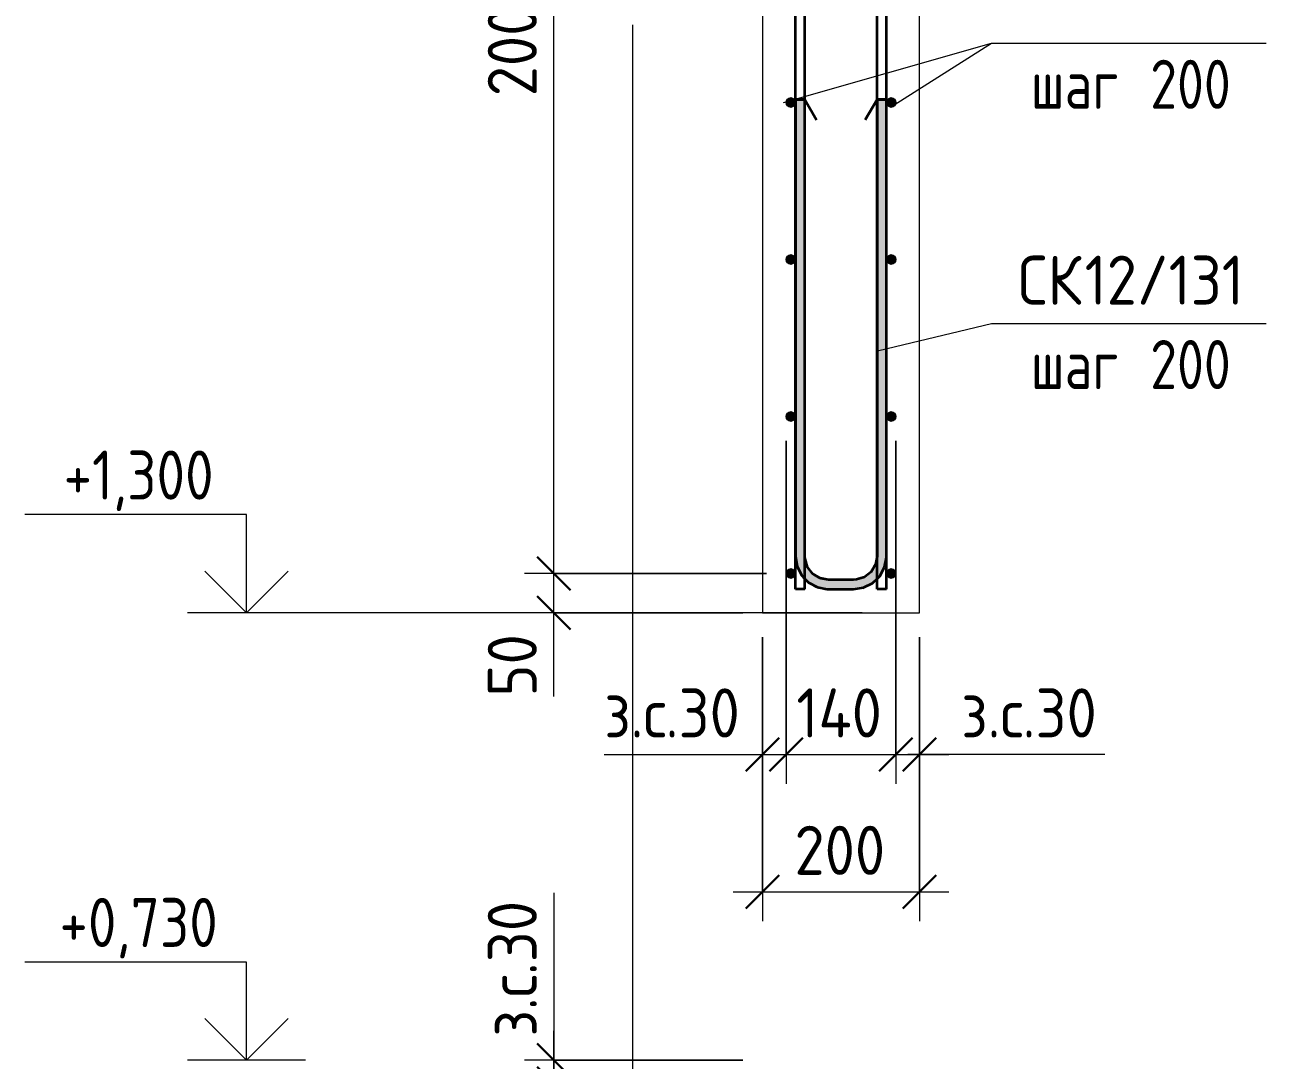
# Model space of a CAD drawing. Header units: millimetres. Extents: x 66339 to 175313, y -6307 to 14735.
# Drawn here: x 163367 to 164948, y 730 to 2049 of the extents above; entities that cross this region are included whole.
import ezdxf

# ---------------------------------------------------------------- set-up
doc = ezdxf.new("R2010")
doc.units = ezdxf.units.MM
for name, color, linetype, lineweight in [('AA_Dim', 7, 'Continuous', 9), ('AA_Dim-25', 7, 'Continuous', 9), ('AA_Oformlenie', 7, 'Continuous', 9), ('AA_Vinoska', 7, 'Continuous', 9), ('AA_Visotnaya otmetka', 7, 'Continuous', 9), ('AF_Stena_Опалубка', 253, 'Continuous', 18), ('KR_Armatura', 7, 'Continuous', 20), ('KR_Armatura_Tonkie', 7, 'Continuous', 20)]:
    doc.layers.add(name, color=color, linetype=linetype, lineweight=lineweight)
doc.styles.add('ISOCPEUR_10', font='isocpeur.ttf', dxfattribs={"width": 0.85, "height": 62.5})
doc.styles.add('ISOCPEUR_11', font='isocpeur.ttf', dxfattribs={"width": 0.9, "height": 62.5})
doc.styles.add('ISOCPEUR_12', font='isocpeur.ttf', dxfattribs={"width": 0.8, "height": 62.5})
doc.dimstyles.new('00_Точн_3_знака__прозр__4', dxfattribs={"dimscale": 304.8, "dimtxt": 62.248823, "dimasz": 0.139436, "dimexe": 0.123031, "dimexo": 0.082021, "dimgap": 0.008202, "dimtad": 1, "dimdec": 3, "dimrnd": 0.001, "dimdsep": 46, "dimtxsty": 'ISOCPEUR_11', "dimblk1": 'OBLIQUE', "dimblk2": 'OBLIQUE', "dimsah": 1, "dimcen": 0.09, "dimdle": 0.123031, "dimazin": 0, "dimtfac": 1, "dimtdec": 4, "dimtix": 1, "dimtmove": 1, "dimatfit": 3, "dimfxl": 1, "dimtvp": 1, "dimtolj": 1, "dimtzin": 0, "dimlwd": 18, "dimlwe": 18, "dimarcsym": 2})
doc.dimstyles.new('00_Точн_3_знака__прозр__5', dxfattribs={"dimscale": 304.8, "dimtxt": 62.248823, "dimasz": 0.139436, "dimexe": 0.123031, "dimexo": 0.082021, "dimgap": 0.008202, "dimtad": 1, "dimdec": 3, "dimrnd": 0.001, "dimdsep": 46, "dimtxsty": 'ISOCPEUR_11', "dimblk1": 'OBLIQUE', "dimblk2": 'OBLIQUE', "dimsah": 1, "dimcen": 0.09, "dimdle": 0.123031, "dimazin": 0, "dimtfac": 1, "dimtdec": 4, "dimtix": 1, "dimtmove": 0, "dimatfit": 3, "dimfxl": 1, "dimtvp": 1, "dimtolj": 1, "dimtzin": 0, "dimlwd": 18, "dimlwe": 18, "dimarcsym": 2})

# ---------------------------------------------------------------- blocks, each defined once
blk = doc.blocks.new('350_Стержень П торец СК-СГ _НесАрм_РабПлоск_ - 350_Стержень П торец СК-СГ _НесАрм_РабПлоск_-4048872-1-1 Армирование')
at = {"layer": 'KR_Armatura_Tonkie', "lineweight": 35}
for p, q in [((-73413.1, 1953.9), (-73413.1, 1372)), ((-73412.9, 1953.9), (-73401.3, 1953.9)), ((-73401.1, 1372), (-73401.1, 1953.9)), ((-73309.1, 1953.9), (-73309.1, 1372)), ((-73308.9, 1953.9), (-73297.3, 1953.9)), ((-73297.1, 1372), (-73297.1, 1953.9)), ((-73398.1, 1359.5), (-73400.4, 1367)), ((-73309.1, 1372), (-73310.8, 1362.5)), ((-73391.4, 1350.1), (-73397.3, 1357.7)), ((-73383.1, 1344.8), (-73389.6, 1348.7)), ((-73326.6, 1345), (-73334.1, 1342.7)), ((-73317.2, 1351.6), (-73324.8, 1345.7)), ((-73311.9, 1360), (-73315.8, 1353.5)), ((-73371.1, 1342), (-73380.6, 1343.7)), ((-73339.1, 1342), (-73371.1, 1342)), ((-73371.1, 1330), (-73339.1, 1330))]:
    blk.add_line(p, q, dxfattribs=at)
at = {"layer": 'KR_Armatura_Tonkie', "lineweight": 35, "flags": 128}
for points in [[(-73411.2, 1360.2), (-73411.1, 1359.3), (-73409.8, 1356.6)], [(-73297.6, 1367.6), (-73297.1, 1370.5), (-73297.1, 1372)], [(-73406.1, 1349.3), (-73405.4, 1347.8), (-73403.4, 1345.7)], [(-73307.4, 1344.9), (-73305.6, 1346.6), (-73304.5, 1348.6)], [(-73300.9, 1355.3), (-73299.5, 1357.9), (-73299.2, 1359.4)], [(-73398.2, 1340.3), (-73396.5, 1338.6), (-73394.5, 1337.5)], [(-73387.8, 1333.9), (-73385.2, 1332.5), (-73383.7, 1332.2)], [(-73375.5, 1330.6), (-73372.6, 1330), (-73371.1, 1330)], [(-73327.2, 1331.8), (-73326.4, 1332), (-73323.7, 1333.3)], [(-73316.4, 1336.9), (-73314.9, 1337.7), (-73312.8, 1339.7)]]:
    blk.add_lwpolyline(points, dxfattribs=at)
blk = doc.blocks.new('350_Стержень П торец СК-СГ _НесАрм_РабПлоск_ - 350_Стержень П торец СК-СГ _НесАрм_РабПлоск_-V4-1-1 Армирование')
at = {"layer": 'KR_Armatura_Tonkie', "lineweight": 35}
for points in [[(-73405.6, 1372), (-73401.1, 1372), (-73401.3, 1953.9), (-73413.1, 1953.9), (-73412.9, 1372), (-73407.1, 1372)], [(-73303.1, 1372), (-73297.1, 1372), (-73297.3, 1953.9), (-73309.1, 1953.9), (-73308.9, 1372), (-73304.6, 1372)], [(-73371.1, 1330), (-73371.1, 1342), (-73378.8, 1343), (-73386.2, 1346.1), (-73392.3, 1350.8), (-73397.3, 1357.7), (-73400.1, 1364.3), (-73401.3, 1372), (-73413.1, 1372), (-73411.6, 1361.1), (-73407.4, 1351), (-73400.8, 1342.3), (-73392.1, 1335.6), (-73381.9, 1331.4), (-73376, 1330.7)], [(-73339.1, 1330), (-73328.2, 1331.4), (-73317.8, 1335.8), (-73308.9, 1342.9), (-73302.7, 1351), (-73298.5, 1361.1), (-73297.3, 1372), (-73309.1, 1372), (-73310.1, 1364.2), (-73313.2, 1356.8), (-73317.8, 1350.8), (-73324.4, 1345.9), (-73332, 1342.9), (-73339.1, 1341.8), (-73339.1, 1330.2)], [(-73339.1, 1330), (-73339.1, 1342), (-73371.1, 1341.8), (-73371.1, 1330), (-73357.4, 1330)]]:
    blk.add_hatch(color=256, dxfattribs=at).paths.add_polyline_path(points)
for p, q in [((-73413.1, 1953.9), (-73413.1, 1372)), ((-73413.1, 1953.9), (-73401.1, 1953.9)), ((-73401.3, 1953.9), (-73412.9, 1953.9)), ((-73401.1, 1372), (-73401.1, 1953.9)), ((-73401.1, 1953.9), (-73386.1, 1927.9)), ((-73309.1, 1953.9), (-73324.1, 1927.9)), ((-73309.1, 1953.9), (-73309.1, 1372)), ((-73309.1, 1953.9), (-73297.1, 1953.9)), ((-73297.3, 1953.9), (-73308.9, 1953.9)), ((-73297.1, 1372), (-73297.1, 1953.9)), ((-73339.1, 1342), (-73371.1, 1342)), ((-73371.1, 1330), (-73339.1, 1330))]:
    blk.add_line(p, q, dxfattribs=at)
at = {"layer": 'KR_Armatura_Tonkie', "lineweight": 35, "flags": 128}
for points in [[(-73413.1, 1372), (-73411.1, 1359.3), (-73405.4, 1347.8), (-73401.1, 1343.3)], [(-73371.1, 1342), (-73381.7, 1344), (-73391, 1349.6), (-73397.7, 1358.1), (-73400.9, 1368.5), (-73401.1, 1372)], [(-73309.1, 1372), (-73311, 1361.3), (-73316.6, 1352.1), (-73325.2, 1345.4), (-73335.5, 1342.2), (-73339.1, 1342)], [(-73309.1, 1343.3), (-73305.6, 1346.6), (-73299.5, 1357.9), (-73297.1, 1370.5), (-73297.1, 1372)], [(-73401.1, 1343.3), (-73396.5, 1338.6), (-73385.2, 1332.5), (-73372.6, 1330), (-73371.1, 1330)], [(-73339.1, 1330), (-73326.4, 1332), (-73314.9, 1337.7), (-73309.1, 1343.3)]]:
    blk.add_lwpolyline(points, dxfattribs=at)
blk = doc.blocks.new('011_Прямоугольник обрыва _ЭлУзла_ - 011_Прямоугольник обрыва _ЭлУзла_-4122385-1-1 Армирование')
at = {"layer": 'AA_Oformlenie'}
blk.add_line((-73620.1, -1542.4), (-73620.1, 2049), dxfattribs=at)
blk = doc.blocks.new('Высотные отметки - Стрелка вверх-400292-1-1 Армирование')
at = {"layer": 'AA_Vinoska'}
for p, q in [((-70172.5, -2825), (-69890, -2825)), ((-70172.5, -2950), (-70172.5, -2825)), ((-70172.5, -2950), (-70225.6, -2897)), ((-70172.5, -2950), (-70119.5, -2897)), ((-70247.5, -2950), (-70097.5, -2950))]:
    blk.add_line(p, q, dxfattribs=at)
blk = doc.blocks.new('DIMBLOCK69-1-1 Армирование')
at = {"layer": 'AA_Dim-25', "lineweight": 18}
for p, q in [((164040.8, 943.3), (164040.8, 735.1)), ((164040.8, 700), (164040.8, 767.5)), ((164281.6, 730), (164003.3, 730)), ((164040.8, 735.1), (164040.8, 715)), ((164040.8, 730), (164281.6, 730)), ((164323.6, 700), (164003.3, 700)), ((164040.8, 700), (164323.6, 700))]:
    blk.add_line(p, q, dxfattribs=at)
at = {"layer": 'AA_Dim-25', "lineweight": 30}
for p, q in [((164040.8, 730), (164019.6, 751.3)), ((164040.8, 730), (164062.1, 708.8)), ((164040.8, 700), (164019.6, 721.3)), ((164040.8, 700), (164062.1, 678.8))]:
    blk.add_line(p, q, dxfattribs=at)
at = {"layer": 'AA_Dim-25', "color": 0, "lineweight": 18, "insert": (163956.6, 760.1), "char_height": 62.5, "width": 219.786, "attachment_point": 1, "rotation": 90, "line_spacing_factor": 1.149209, "style": 'ISOCPEUR_11'}
blk.add_mtext('з.с.30', dxfattribs=at)
blk = doc.blocks.new('_Oblique')
at = {"color": 0, "linetype": 'ByBlock', "lineweight": -2}
blk.add_line((-0.5, -0.5), (0.5, 0.5), dxfattribs=at)
blk = doc.blocks.new('DIMBLOCK70-1-1 Армирование')
at = {"layer": 'AA_Dim-25', "lineweight": 30}
for p, q in [((164040.8, 1350), (164019.6, 1371.3)), ((164040.8, 1350), (164062.1, 1328.8)), ((164040.8, 1300), (164019.6, 1321.3)), ((164040.8, 1300), (164062.1, 1278.8))]:
    blk.add_line(p, q, dxfattribs=at)
at = {"layer": 'AA_Dim-25', "lineweight": 18}
for p, q in [((164311.6, 1350), (164003.3, 1350)), ((164040.8, 1262.5), (164040.8, 1350)), ((164040.8, 1350), (164311.6, 1350)), ((164040.8, 1297.3), (164040.8, 1325)), ((164281.6, 1300), (164003.3, 1300)), ((164040.8, 1300), (164281.6, 1300)), ((164040.8, 1193.2), (164040.8, 1297.3))]:
    blk.add_line(p, q, dxfattribs=at)
at = {"layer": 'AA_Dim-25', "color": 0, "lineweight": 18, "insert": (163956.6, 1193.2), "char_height": 62.5, "width": 94.81, "attachment_point": 1, "rotation": 90, "line_spacing_factor": 1.149209, "style": 'ISOCPEUR_11'}
blk.add_mtext('50', dxfattribs=at)
blk = doc.blocks.new('DIMBLOCK71-1-1 Армирование')
at = {"layer": 'AA_Dim-25', "lineweight": 30}
for p, q in [((164040.8, 2950), (164019.6, 2971.3)), ((164040.8, 2950), (164062.1, 2928.8)), ((164040.8, 1350), (164019.6, 1371.3)), ((164040.8, 1350), (164062.1, 1328.8))]:
    blk.add_line(p, q, dxfattribs=at)
at = {"layer": 'AA_Dim-25', "lineweight": 18}
for p, q in [((164311.6, 2950), (164003.3, 2950)), ((164040.8, 1350), (164040.8, 2950)), ((164040.8, 2950), (164311.6, 2950)), ((164311.6, 1350), (164003.3, 1350)), ((164040.8, 1350), (164311.6, 1350))]:
    blk.add_line(p, q, dxfattribs=at)
at = {"layer": 'AA_Dim-25', "color": 0, "lineweight": 18, "insert": (163956.6, 1957.9), "char_height": 62.5, "width": 461.12, "attachment_point": 1, "rotation": 90, "line_spacing_factor": 1.149209, "style": 'ISOCPEUR_11'}
blk.add_mtext('200х8=1600', dxfattribs=at)
blk = doc.blocks.new('DIMBLOCK80-1-1 Армирование')
at = {"layer": 'AA_Dim-25', "lineweight": 18}
for p, q in [((164336.6, 1519), (164336.6, 1081.9)), ((164336.6, 1119.4), (164336.6, 1519)), ((164306.6, 1268.7), (164306.6, 1081.9)), ((164306.6, 1119.4), (164306.6, 1268.7)), ((164105, 1119.4), (164313.2, 1119.4)), ((164269.1, 1119.4), (164336.6, 1119.4)), ((164313.2, 1119.4), (164321.6, 1119.4))]:
    blk.add_line(p, q, dxfattribs=at)
at = {"layer": 'AA_Dim-25', "lineweight": 30}
for p, q in [((164306.6, 1119.4), (164327.9, 1140.7)), ((164336.6, 1119.4), (164357.9, 1140.7)), ((164306.6, 1119.4), (164285.4, 1098.2)), ((164336.6, 1119.4), (164315.4, 1098.2))]:
    blk.add_line(p, q, dxfattribs=at)
at = {"layer": 'AA_Dim-25', "color": 0, "lineweight": 18, "insert": (164105, 1203.6), "char_height": 62.5, "width": 219.786, "attachment_point": 1, "line_spacing_factor": 1.149209, "style": 'ISOCPEUR_11'}
blk.add_mtext('з.с.30', dxfattribs=at)
blk = doc.blocks.new('DIMBLOCK81-1-1 Армирование')
at = {"layer": 'AA_Dim-25', "lineweight": 18}
for p, q in [((164336.6, 1519), (164336.6, 1081.9)), ((164336.6, 1119.4), (164336.6, 1519)), ((164476.6, 1519), (164476.6, 1081.9)), ((164476.6, 1119.4), (164476.6, 1519)), ((164336.6, 1119.4), (164476.6, 1119.4))]:
    blk.add_line(p, q, dxfattribs=at)
at = {"layer": 'AA_Dim-25', "lineweight": 30}
for p, q in [((164336.6, 1119.4), (164357.9, 1140.7)), ((164476.6, 1119.4), (164497.9, 1140.7)), ((164336.6, 1119.4), (164315.4, 1098.2)), ((164476.6, 1119.4), (164455.4, 1098.2))]:
    blk.add_line(p, q, dxfattribs=at)
at = {"layer": 'AA_Dim-25', "color": 0, "lineweight": 18, "insert": (164349.8, 1203.6), "char_height": 62.5, "width": 136.469, "attachment_point": 1, "line_spacing_factor": 1.149209, "style": 'ISOCPEUR_11'}
blk.add_mtext('140', dxfattribs=at)
blk = doc.blocks.new('DIMBLOCK82-1-1 Армирование')
at = {"layer": 'AA_Dim-25', "lineweight": 18}
for p, q in [((164476.6, 1519), (164476.6, 1081.9)), ((164476.6, 1119.4), (164476.6, 1519)), ((164506.6, 1268.7), (164506.6, 1081.9)), ((164506.6, 1119.4), (164506.6, 1268.7)), ((164476.6, 1119.4), (164544.1, 1119.4)), ((164534.8, 1119.4), (164491.6, 1119.4)), ((164743, 1119.4), (164534.8, 1119.4))]:
    blk.add_line(p, q, dxfattribs=at)
at = {"layer": 'AA_Dim-25', "lineweight": 30}
for p, q in [((164476.6, 1119.4), (164497.9, 1140.7)), ((164506.6, 1119.4), (164527.9, 1140.7)), ((164476.6, 1119.4), (164455.4, 1098.2)), ((164506.6, 1119.4), (164485.4, 1098.2))]:
    blk.add_line(p, q, dxfattribs=at)
at = {"layer": 'AA_Dim-25', "color": 0, "lineweight": 18, "insert": (164559.8, 1203.6), "char_height": 62.5, "width": 219.786, "attachment_point": 1, "line_spacing_factor": 1.149209, "style": 'ISOCPEUR_11'}
blk.add_mtext('з.с.30', dxfattribs=at)
blk = doc.blocks.new('DIMBLOCK83-1-1 Армирование')
at = {"layer": 'AA_Dim-25', "lineweight": 18}
for p, q in [((164306.6, 1229.6), (164306.6, 906.9)), ((164306.6, 944.4), (164306.6, 1229.6)), ((164506.6, 1229.6), (164506.6, 906.9)), ((164506.6, 944.4), (164506.6, 1229.6)), ((164269.1, 944.4), (164544.1, 944.4))]:
    blk.add_line(p, q, dxfattribs=at)
at = {"layer": 'AA_Dim-25', "lineweight": 30}
for p, q in [((164306.6, 944.4), (164327.9, 965.7)), ((164506.6, 944.4), (164527.9, 965.7)), ((164306.6, 944.4), (164285.4, 923.2)), ((164506.6, 944.4), (164485.4, 923.2))]:
    blk.add_line(p, q, dxfattribs=at)
at = {"layer": 'AA_Dim-25', "color": 0, "lineweight": 18, "insert": (164347.4, 1028.6), "char_height": 62.5, "width": 142.215, "attachment_point": 1, "line_spacing_factor": 1.149209, "style": 'ISOCPEUR_11'}
blk.add_mtext('200', dxfattribs=at)
blk = doc.blocks.new('042_М_Арматуры - Диам длина поз _ Комментарий-3662934-1-1 Армирование')
at = {"layer": 'AA_Vinoska'}
blk.add_line((-72259.7, -2790.4), (-71909.7, -2790.4), dxfattribs=at)

msp = doc.modelspace()

# ---------------------------------------------------------------- hatches: boundary and pattern name
at = {"layer": 'KR_Armatura'}
h = msp.add_hatch(color=256, dxfattribs=at)
edge = h.paths.add_edge_path()
edge.add_arc((164342.6448, 1950), 6, 0, 360)
for points in [[(164342.6448, 1944), (164347.8409, 1947), (164347.8409, 1953), (164342.6448, 1956), (164337.4486, 1953), (164337.4486, 1947)], [(164470.6448, 1944), (164475.8409, 1947), (164475.8409, 1953), (164470.6448, 1956), (164465.4486, 1953), (164465.4486, 1947)], [(164342.6448, 1744), (164347.8409, 1747), (164347.8409, 1753), (164342.6448, 1756), (164337.4486, 1753), (164337.4486, 1747)], [(164470.6448, 1744), (164475.8409, 1747), (164475.8409, 1753), (164470.6448, 1756), (164465.4486, 1753), (164465.4486, 1747)], [(164342.6448, 1544), (164347.8409, 1547), (164347.8409, 1553), (164342.6448, 1556), (164337.4486, 1553), (164337.4486, 1547)], [(164470.6448, 1544), (164475.8409, 1547), (164475.8409, 1553), (164470.6448, 1556), (164465.4486, 1553), (164465.4486, 1547)], [(164345.6448, 1344.8038), (164348.6448, 1350), (164345.6448, 1355.1962), (164339.6448, 1355.1962), (164336.6448, 1350), (164339.6448, 1344.8038)], [(164342.6448, 1344), (164347.8409, 1347), (164347.8409, 1353), (164342.6448, 1356), (164337.4486, 1353), (164337.4486, 1347)], [(164467.6448, 1344.8038), (164473.6448, 1344.8038), (164476.6448, 1350), (164473.6448, 1355.1962), (164467.6448, 1355.1962), (164464.6448, 1350)], [(164470.6448, 1344), (164475.8409, 1347), (164475.8409, 1353), (164470.6448, 1356), (164465.4486, 1353), (164465.4486, 1347)]]:
    msp.add_hatch(color=256, dxfattribs=at).paths.add_polyline_path(points)
h = msp.add_hatch(color=256, dxfattribs=at)
edge = h.paths.add_edge_path()
edge.add_arc((164470.6448, 1950), 6, 0, 360)
h = msp.add_hatch(color=256, dxfattribs=at)
edge = h.paths.add_edge_path()
edge.add_arc((164342.6448, 1750), 6, 0, 360)
h = msp.add_hatch(color=256, dxfattribs=at)
edge = h.paths.add_edge_path()
edge.add_arc((164470.6448, 1750), 6, 0, 360)
h = msp.add_hatch(color=256, dxfattribs=at)
edge = h.paths.add_edge_path()
edge.add_arc((164342.6448, 1550), 6, 0, 360)
h = msp.add_hatch(color=256, dxfattribs=at)
edge = h.paths.add_edge_path()
edge.add_arc((164470.6448, 1550), 6, 0, 360)
h = msp.add_hatch(color=256, dxfattribs=at)
edge = h.paths.add_edge_path()
edge.add_arc((164342.6448, 1350), 6, 0, 360)
h = msp.add_hatch(color=256, dxfattribs=at)
edge = h.paths.add_edge_path()
edge.add_arc((164342.6448, 1350), 6, 0, 360)
h = msp.add_hatch(color=256, dxfattribs=at)
edge = h.paths.add_edge_path()
edge.add_arc((164470.6448, 1350), 6, 0, 360)
h = msp.add_hatch(color=256, dxfattribs=at)
edge = h.paths.add_edge_path()
edge.add_arc((164470.6448, 1350), 6, 0, 360)

# ---------------------------------------------------------------- linework, layer by layer
at = {"layer": 'AA_Vinoska'}
for p, q in [((164333.2662, 1949.8474), (164598.3635, 2025.5895)), ((164474.5543, 1946.9342), (164598.3635, 2025.5895)), ((164455.0211, 1633.8974), (164598.3635, 1668.5712))]:
    msp.add_line(p, q, dxfattribs=at)
at = {"layer": 'AA_Visotnaya otmetka'}
for q in [(163649.2766, 1300), (164433.7511, 1300)]:
    msp.add_line((164433.7511, 1300), q, dxfattribs=at)
at = {"layer": 'AF_Stena_Опалубка', "lineweight": 20}
for p, q in [((164306.6448, 3050), (164306.6448, 1300)), ((164506.6448, 1300), (164506.6448, 3050)), ((164306.6448, 1300), (164506.6448, 1300))]:
    msp.add_line(p, q, dxfattribs=at)
at = {"layer": 'KR_Armatura'}
for p, q in [((164342.6448, 1956), (164337.4486, 1953)), ((164337.4486, 1953), (164337.4486, 1947)), ((164337.4486, 1947), (164342.6448, 1944)), ((164347.8409, 1953), (164342.6448, 1956)), ((164342.6448, 1944), (164347.8409, 1947)), ((164347.8409, 1947), (164347.8409, 1953)), ((164470.6448, 1956), (164465.4486, 1953)), ((164465.4486, 1953), (164465.4486, 1947)), ((164465.4486, 1947), (164470.6448, 1944)), ((164475.8409, 1953), (164470.6448, 1956)), ((164470.6448, 1944), (164475.8409, 1947)), ((164475.8409, 1947), (164475.8409, 1953)), ((164342.6448, 1756), (164337.4486, 1753)), ((164347.8409, 1753), (164342.6448, 1756)), ((164470.6448, 1756), (164465.4486, 1753)), ((164475.8409, 1753), (164470.6448, 1756)), ((164337.4486, 1753), (164337.4486, 1747)), ((164337.4486, 1747), (164342.6448, 1744)), ((164342.6448, 1744), (164347.8409, 1747)), ((164347.8409, 1747), (164347.8409, 1753)), ((164465.4486, 1753), (164465.4486, 1747)), ((164465.4486, 1747), (164470.6448, 1744)), ((164470.6448, 1744), (164475.8409, 1747)), ((164475.8409, 1747), (164475.8409, 1753)), ((164342.6448, 1556), (164337.4486, 1553)), ((164337.4486, 1553), (164337.4486, 1547)), ((164347.8409, 1553), (164342.6448, 1556)), ((164347.8409, 1547), (164347.8409, 1553)), ((164470.6448, 1556), (164465.4486, 1553)), ((164465.4486, 1553), (164465.4486, 1547)), ((164475.8409, 1553), (164470.6448, 1556)), ((164475.8409, 1547), (164475.8409, 1553)), ((164337.4486, 1547), (164342.6448, 1544)), ((164342.6448, 1544), (164347.8409, 1547)), ((164465.4486, 1547), (164470.6448, 1544)), ((164470.6448, 1544), (164475.8409, 1547)), ((164339.6448, 1355.1962), (164336.6448, 1350)), ((164336.6448, 1350), (164339.6448, 1344.8038)), ((164342.6448, 1356), (164337.4486, 1353)), ((164337.4486, 1353), (164337.4486, 1347)), ((164337.4486, 1347), (164342.6448, 1344)), ((164345.6448, 1355.1962), (164339.6448, 1355.1962)), ((164339.6448, 1344.8038), (164345.6448, 1344.8038)), ((164347.8409, 1353), (164342.6448, 1356)), ((164342.6448, 1344), (164347.8409, 1347)), ((164348.6448, 1350), (164345.6448, 1355.1962)), ((164345.6448, 1344.8038), (164348.6448, 1350)), ((164347.8409, 1347), (164347.8409, 1353)), ((164467.6448, 1355.1962), (164464.6448, 1350)), ((164464.6448, 1350), (164467.6448, 1344.8038)), ((164470.6448, 1356), (164465.4486, 1353)), ((164465.4486, 1353), (164465.4486, 1347)), ((164465.4486, 1347), (164470.6448, 1344)), ((164473.6448, 1355.1962), (164467.6448, 1355.1962)), ((164467.6448, 1344.8038), (164473.6448, 1344.8038)), ((164475.8409, 1353), (164470.6448, 1356)), ((164470.6448, 1344), (164475.8409, 1347)), ((164476.6448, 1350), (164473.6448, 1355.1962)), ((164473.6448, 1344.8038), (164476.6448, 1350)), ((164475.8409, 1347), (164475.8409, 1353))]:
    msp.add_line(p, q, dxfattribs=at)
for centre in [(164342.6448, 1950), (164470.6448, 1950), (164342.6448, 1750), (164470.6448, 1750), (164342.6448, 1550), (164470.6448, 1550), (164342.6448, 1350), (164342.6448, 1350), (164470.6448, 1350), (164470.6448, 1350)]:
    msp.add_circle(centre, 6, dxfattribs=at)
at = {"layer": 'KR_Armatura_Tonkie', "lineweight": 35}
for p, q in [((164464.6448, 1330), (164464.6448, 3670)), ((164348.6448, 1330), (164348.6448, 3042)), ((164360.6448, 1330), (164360.6448, 3042)), ((164452.6448, 1330), (164452.6448, 3042)), ((164360.6448, 1330), (164348.6448, 1330)), ((164464.6448, 1330), (164452.6448, 1330))]:
    msp.add_line(p, q, dxfattribs=at)

# ---------------------------------------------------------------- block references
at = {"layer": 'AA_Oformlenie'}
msp.add_blockref('011_Прямоугольник обрыва _ЭлУзла_ - 011_Прямоугольник обрыва _ЭлУзла_-4122385-1-1 Армирование', (237761.7064, 0), dxfattribs=at)
at = {"layer": 'AA_Vinoska'}
for p in [(236858.0501, 4815.9887), (236858.0501, 4815.9887), (236858.0501, 4458.9704)]:
    msp.add_blockref('042_М_Арматуры - Диам длина поз _ Комментарий-3662934-1-1 Армирование', p, dxfattribs=at)
at = {"layer": 'AA_Visotnaya otmetka', "extrusion": (0, 0, -1)}
for p in [(-93476.7311, 4250), (-93476.7311, 3680)]:
    msp.add_blockref('Высотные отметки - Стрелка вверх-400292-1-1 Армирование', p, dxfattribs=at)
at = {"layer": 'KR_Armatura_Tonkie', "lineweight": 35}
for name in ['350_Стержень П торец СК-СГ _НесАрм_РабПлоск_ - 350_Стержень П торец СК-СГ _НесАрм_РабПлоск_-4048872-1-1 Армирование', '350_Стержень П торец СК-СГ _НесАрм_РабПлоск_ - 350_Стержень П торец СК-СГ _НесАрм_РабПлоск_-V4-1-1 Армирование']:
    msp.add_blockref(name, (237761.7064, 0), dxfattribs=at)

# ---------------------------------------------------------------- texts
at = {"layer": 'AA_Vinoska', "char_height": 62.5, "attachment_point": 1}
for s, insert, width, style in [(' 200', (164768.7899, 2004.4658), 166.751, 'ISOCPEUR_12'), ('шаг', (164648.4045, 2004.4658), 145.907125, 'ISOCPEUR_12'), ('СК', (164632.192, 1754.9238), 102.816422, 'ISOCPEUR_11'), ('12/131', (164717.024, 1754.9238), 248.923969, 'ISOCPEUR_11'), (' 200', (164768.7899, 1647.4475), 166.751, 'ISOCPEUR_12'), ('шаг', (164648.4045, 1647.4475), 145.907125, 'ISOCPEUR_12')]:
    msp.add_mtext(s, dxfattribs=dict(at, insert=insert, width=width, style=style))
at = {"layer": 'AA_Visotnaya otmetka', "char_height": 62.5, "attachment_point": 1, "line_spacing_factor": 1.149209, "style": 'ISOCPEUR_10'}
for s, insert, width in [('+1,300', (163416.2309, 1506.6535), 229.30959), ('+0,730', (163410.9401, 936.6535), 242.007515)]:
    msp.add_mtext(s, dxfattribs=dict(at, insert=insert, width=width))

# ---------------------------------------------------------------- dimensions: what is measured, and where the dimension line sits
at = {"layer": 'AA_Dim', "lineweight": 18}
dim = msp.add_linear_dim(base=(164040.8015, 2950), p1=(164336.6448, 1350), p2=(164336.6448, 2950), angle=90, dimstyle='00_Точн_3_знака__прозр__5', override={"dimpost": '200х8=<>', "dimfxl": 1600}, dxfattribs=at)
dim.commit()
dim.dimension.update_dxf_attribs({"geometry": 'DIMBLOCK71-1-1 Армирование', "text_midpoint": (164007.0515, 2150)})
for base, p1, p2, picture, middle in [((164336.6448, 1119.4264), (164306.6448, 1293.6596), (164336.6448, 1544), 'DIMBLOCK80-1-1 Армирование', (164214.9346, 1161.9133)), ((164506.6448, 1119.4264), (164476.6448, 1544), (164506.6448, 1293.6596), 'DIMBLOCK82-1-1 Армирование', (164669.7403, 1161.9133))]:
    dim = msp.add_linear_dim(base=base, p1=p1, p2=p2, dimstyle='00_Точн_3_знака__прозр__4', override={"dimpost": 'з.с.<>', "dimfxl": 252.131586}, dxfattribs=at)
    dim.commit()
    dim.dimension.update_dxf_attribs({"geometry": picture, "text_midpoint": middle, "dimtype": 160})
for base, p1, p2, override, picture, middle in [((164476.6448, 1119.4264), (164336.6448, 1544), (164476.6448, 1544), {"dimpost": '<>', "dimfxl": 140}, 'DIMBLOCK81-1-1 Армирование', (164406.6448, 1153.1764)), ((164506.6448, 944.4264), (164306.6448, 1254.5747), (164506.6448, 1254.5747), {"dimpost": '<>', "dimfxl": 200}, 'DIMBLOCK83-1-1 Армирование', (164406.6448, 978.1764))]:
    dim = msp.add_linear_dim(base=base, p1=p1, p2=p2, dimstyle='00_Точн_3_знака__прозр__5', override=override, dxfattribs=at)
    dim.commit()
    dim.dimension.update_dxf_attribs({"geometry": picture, "text_midpoint": middle})
for base, p1, p2, override, picture, middle in [((164040.8015, 1350), (164306.6448, 1300), (164336.6448, 1350), {"dimpost": '<>', "dimfxl": 58.309519}, 'DIMBLOCK70-1-1 Армирование', (163998.3147, 1240.6518)), ((164040.8015, 730), (164348.6448, 700), (164306.6448, 730), {"dimpost": 'з.с.<>', "dimfxl": 51.613952}, 'DIMBLOCK69-1-1 Армирование', (163998.3147, 870.0232))]:
    dim = msp.add_linear_dim(base=base, p1=p1, p2=p2, angle=90, dimstyle='00_Точн_3_знака__прозр__4', override=override, dxfattribs=at)
    dim.commit()
    dim.dimension.update_dxf_attribs({"geometry": picture, "text_midpoint": middle, "dimtype": 160, "text_rotation": 90})

doc.saveas('drawing.dxf')
